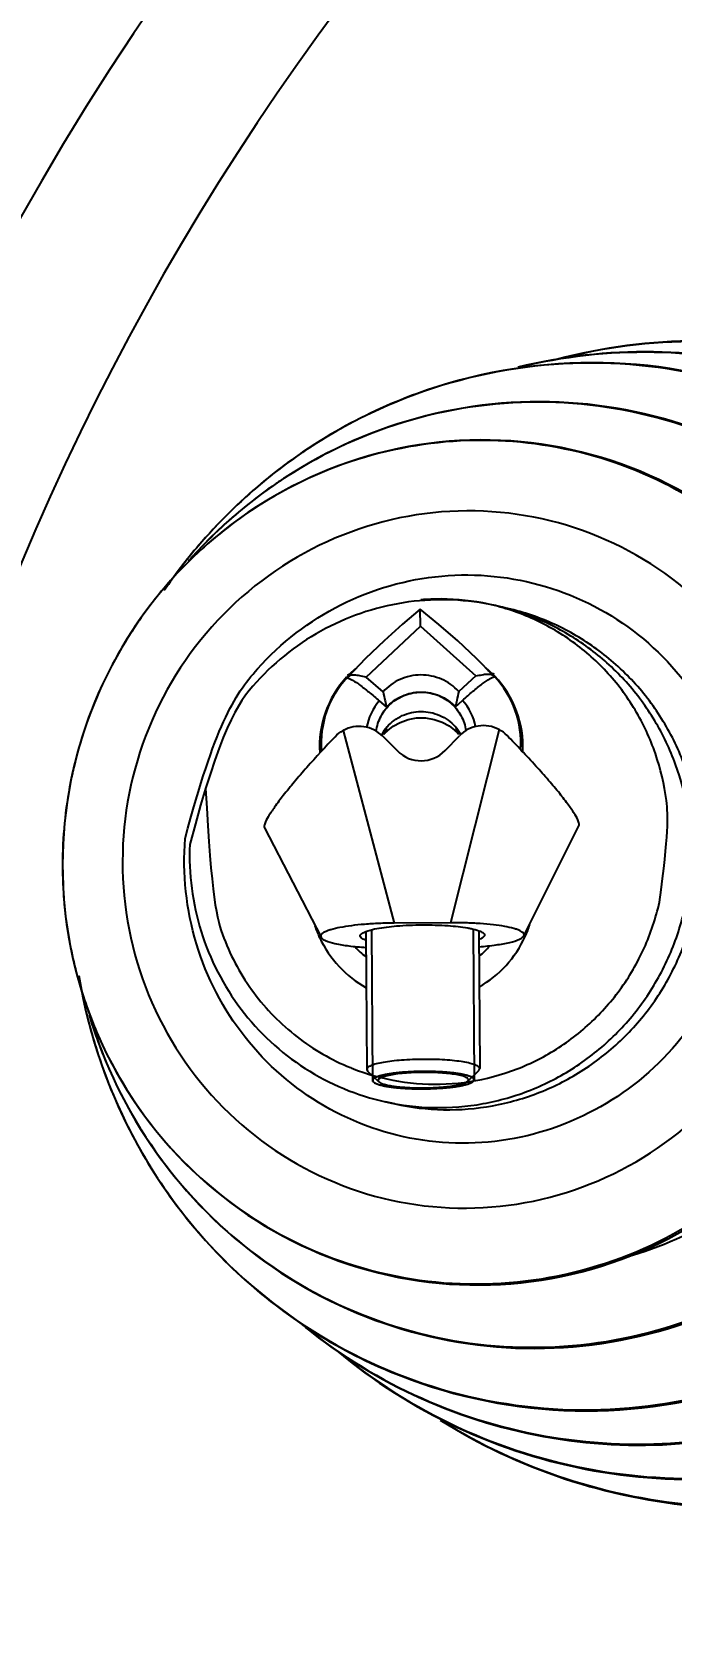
# Model space of a CAD drawing. Extents: x 4438 to 384502, y -178203 to -21188.
# Drawn here: x 374394.5 to 374430, y -176931.5 to -176842.9 of the extents above; entities that cross this region are included whole.
import ezdxf

# ---------------------------------------------------------------- set-up
doc = ezdxf.new("R2010")
doc.units = 0
doc.header["$LTSCALE"] = 8
doc.header["$MEASUREMENT"] = 0
doc.layers.get('0').update_dxf_attribs({"linetype": 'CONTINUOUS'})
doc.layers.get('DEFPOINTS').update_dxf_attribs({"linetype": 'CONTINUOUS'})
doc.layers.add('PL', color=5, linetype='CONTINUOUS')
doc.styles.add('DFT', font='simplex', dxfattribs={"width": 0.67, "bigfont": 'dft'})
doc.dimstyles.new('INTE$0', dxfattribs={"dimscale": 5, "dimtxt": 4, "dimasz": 3, "dimexe": 3, "dimexo": 0, "dimgap": 1, "dimtad": 1, "dimdec": 3, "dimdsep": 46, "dimtxsty": 'DFT', "dimcen": 0, "dimclrd": 3, "dimclre": 3, "dimclrt": 6, "dimadec": 0, "dimazin": 0, "dimtfac": 1, "dimtdec": 3, "dimtix": 1, "dimtmove": 1, "dimatfit": 0, "dimfxl": 1, "dimtolj": 1, "dimtzin": 0, "dimarcsym": 0})

# ---------------------------------------------------------------- blocks, each defined once
blk = doc.blocks.new('*D4')
at = {"color": 3, "lineweight": -2, "transparency": 16777216}
for p, q in [((374508.814, -176709.639), (374226.013, -176709.639)), ((374241.013, -176739.639), (374241.013, -177116.78)), ((374531.99, -177146.78), (374226.013, -177146.78))]:
    blk.add_line(p, q, dxfattribs=at)
at = {"color": 3, "transparency": 16777216}
for points in [[(374236.013, -176739.639), (374246.013, -176739.639), (374241.013, -176709.639)], [(374236.013, -177116.78), (374246.013, -177116.78), (374241.013, -177146.78)]]:
    blk.add_solid(points, dxfattribs=at)
at = {"layer": 'DEFPOINTS', "color": 0, "transparency": 16777216}
for p in [(374508.814, -176709.639), (374241.013, -177146.78), (374531.99, -177146.78)]:
    blk.add_point(p, dxfattribs=at)
at = {"color": 6, "transparency": 16777216, "insert": (374206.013, -176928.21), "char_height": 45, "attachment_point": 5, "rotation": 90, "style": 'DFT'}
blk.add_mtext('\\A1;775', dxfattribs=at)

msp = doc.modelspace()

# ---------------------------------------------------------------- linework, layer by layer
at = {"layer": 'PL', "color": 7, "ltscale": 0.5}
for p, q in [((374416.048, -176875.884), (374416.042, -176874.949)), ((374420.733, -176874.86), (374420.209, -176874.744)), ((374413.041, -176878.717), (374416.048, -176875.884)), ((374416.048, -176875.884), (374419.126, -176878.647)), ((374413.001, -176877.681), (374412.031, -176878.693)), ((374412.031, -176878.693), (374411.992, -176878.751)), ((374413.972, -176879.53), (374413.041, -176878.717)), ((374419.126, -176878.647), (374418.17, -176879.503)), ((374420.098, -176878.634), (374420.142, -176878.699)), ((374413.767, -176880.035), (374414.165, -176880.387)), ((374417.988, -176880.363), (374418.382, -176880.006)), ((374411.756, -176881.678), (374414.586, -176892.361)), ((374413.987, -176881.891), (374413.936, -176881.846)), ((374413.962, -176881.996), (374414.77, -176882.805)), ((374414.039, -176881.866), (374413.987, -176881.891)), ((374417.414, -176882.788), (374418.212, -176881.969)), ((374420.413, -176881.623), (374417.72, -176892.341)), ((374418.133, -176881.84), (374418.185, -176881.864)), ((374418.236, -176881.818), (374418.185, -176881.864)), ((374407.398, -176887.074), (374410.533, -176893.145)), ((374421.782, -176893.073), (374424.84, -176886.963)), ((374417.72, -176892.341), (374414.586, -176892.361)), ((374418.975, -176892.693), (374419.028, -176901.057)), ((374413.022, -176892.824), (374413.071, -176900.477)), ((374413.335, -176892.729), (374413.388, -176901.093)), ((374419.289, -176892.784), (374419.338, -176900.437)), ((374397.671, -176897.454), (374397.684, -176897.499)), ((374413.071, -176900.477), (374413.119, -176900.57)), ((374413.74, -176901.165), (374413.119, -176900.57)), ((374418.677, -176901.134), (374419.291, -176900.531)), ((374419.291, -176900.531), (374419.338, -176900.437)), ((374414.629, -176902.393), (374414.105, -176902.277))]:
    msp.add_line(p, q, dxfattribs=at)
for points in [[(374416.042, -176874.949), (374415.058, -176875.769), (374414.027, -176876.69), (374413.001, -176877.681)], [(374420.098, -176878.634), (374419.149, -176877.669), (374418.125, -176876.704), (374417.071, -176875.784), (374416.042, -176874.949)], [(374414.039, -176881.866), (374414.231, -176881.675), (374414.536, -176881.438), (374414.917, -176881.224), (374415.359, -176881.064), (374415.838, -176880.977), (374416.331, -176880.975), (374416.811, -176881.057), (374417.254, -176881.212), (374417.637, -176881.422), (374417.943, -176881.655), (374418.133, -176881.84)]]:
    msp.add_lwpolyline(points, dxfattribs=at)
for centre, radius, start, end in [((374527.882, -176928.377), 162.698, 126.28314, 217.56439), ((374527.882, -176928.377), 153.659, 126.18886, 242.37902), ((374527.985, -176928.509), 145.355, 125.11937, 175.36039), ((374425.701, -176890.066), 28.809, 122.91859, 124.39085), ((374425.842, -176890.26), 29.048, 124.40325, 134.11923), ((374422.734, -176889.441), 26.013, 122.91783, 124.37757), ((374422.861, -176889.616), 26.229, 124.39003, 134.11718), ((374419.517, -176888.699), 23.135, 119.91932, 120.67832), ((374425.912, -176890.326), 29.144, 134.12801, 138.63832), ((374419.643, -176888.895), 23.368, 120.69814, 131.87442), ((374426.025, -176890.426), 29.295, 138.63865, 145.27549), ((374422.918, -176889.67), 26.307, 134.12544, 138.32223), ((374419.699, -176888.951), 23.448, 131.88569, 136.51136), ((374422.984, -176889.73), 26.396, 138.32014, 138.62845), ((374419.802, -176889.048), 23.59, 136.51228, 143.78387), ((374417.164, -176886.849), 12.472, 93.66888, 95.00818), ((374417.164, -176886.85), 12.473, 91.33393, 93.66823), ((374417.248, -176888.1), 13.681, 75.25875, 77.4995), ((374419.861, -176889.086), 23.659, 143.79516, 150.80901), ((374419.881, -176889.097), 23.682, 150.80797, 155.66208), ((374416.092, -176882.554), 5.643, 129.8884, 136.44539), ((374416.036, -176882.421), 5.491, 132.06982, 137.05264), ((374416.089, -176882.554), 5.642, 44.35279, 50.51965), ((374416.143, -176882.421), 5.492, 44.67734, 48.05083), ((374416.153, -176890.91), 12.989, 72.17446, 72.62779), ((374420.021, -176889.153), 23.833, 155.67883, 166.88849), ((374416.09, -176882.552), 5.64, 137.15106, 183.64999), ((374416.095, -176882.557), 5.646, 136.44674, 137.15097), ((374416.024, -176882.41), 5.475, 137.05619, 137.78464), ((374416.134, -176890.91), 12.989, 108.09371, 108.57605), ((374416.154, -176882.41), 5.476, 43.74597, 44.67576), ((374416.155, -176882.409), 5.475, 42.93463, 43.74597), ((374416.086, -176882.557), 5.646, 43.5676, 44.35177), ((374416.091, -176882.552), 5.64, 357.07832, 43.56762), ((374416.023, -176882.023), 3.007, 138.61243, 170.08308), ((374416.151, -176882.022), 3.007, 10.64734, 42.11538), ((374416.06, -176883.108), 2.477, 138.86532, 151.66268), ((374416.128, -176883.107), 2.477, 29.06754, 41.86486), ((374419.817, -176889.1), 23.622, 166.90091, 167.4999), ((374420.024, -176889.138), 23.833, 168.14022, 179.32053), ((374419.818, -176889.1), 23.623, 167.50011, 168.12799), ((374419.876, -176889.13), 23.684, 179.33746, 184.41986), ((374419.848, -176889.132), 23.656, 184.41877, 191.20253), ((374415.995, -176890.569), 6.122, 198.56274, 205.25201), ((374416.288, -176890.567), 6.122, 335.47817, 342.16745), ((374416.07, -176890.524), 6.209, 205.32848, 240.81188), ((374416.212, -176890.523), 6.209, 299.9183, 335.4017), ((374419.783, -176889.14), 23.591, 191.21378, 199.02128), ((374416.097, -176890.301), 4.991, 222.5514, 231.92279), ((374416.182, -176890.3), 4.991, 308.80739, 318.17878), ((374426.005, -176890.522), 29.296, 189.72287, 196.78813), ((374419.635, -176889.19), 23.435, 199.02389, 203.10943), ((374422.865, -176889.895), 26.304, 196.80318, 200.87018), ((374425.847, -176890.569), 29.132, 196.78957, 200.86859), ((374422.789, -176889.92), 26.224, 200.87899, 211.7938), ((374416.866, -176888.83), 12.472, 247.85691, 249.19619), ((374416.866, -176888.829), 12.473, 249.19684, 251.53116), ((374425.762, -176890.596), 29.042, 200.87741, 211.76338), ((374422.574, -176890.043), 25.977, 211.81314, 212.07517), ((374425.525, -176890.732), 28.77, 211.78254, 212.07518), ((374527.985, -176928.509), 145.355, 175.36039, 214.6502)]:
    msp.add_arc(centre, radius, start, end, dxfattribs=at)
for centre, start_param, end_param in [((374412.649, -176883.375), -0.779568, 0.488239), ((374419.542, -176883.331), -0.488239, 0.779568), ((374416.083, -176881.425), 2.362024, 3.921161)]:
    msp.add_ellipse(centre, major_axis=(-0.012, 1.928), ratio=0.975113, start_param=start_param, end_param=end_param, dxfattribs=at)
for points, knots in [([(374457.602, -176897.477), (374458.154, -176894.985), (374458.637, -176889.846), (374457.435, -176882.224), (374454.384, -176875.15), (374449.674, -176869.082), (374443.602, -176864.408), (374436.554, -176861.429), (374428.987, -176860.337), (374423.91, -176860.917), (374421.46, -176861.519)], [0, 0, 0, 0, 0.125918, 0.251632, 0.377024, 0.502022, 0.626668, 0.751088, 0.875467, 1, 1, 1, 1]), ([(374457.452, -176897.444), (374458.003, -176894.958), (374458.487, -176889.833), (374457.294, -176882.231), (374454.264, -176875.176), (374449.583, -176869.123), (374443.547, -176864.455), (374436.539, -176861.473), (374429.01, -176860.366), (374423.956, -176860.927), (374421.515, -176861.519)], [0, 0, 0, 0, 0.12609, 0.251941, 0.377409, 0.50241, 0.626991, 0.751302, 0.875561, 1, 1, 1, 1]), ([(374461.741, -176898.394), (374462.321, -176895.779), (374462.823, -176890.381), (374461.535, -176882.381), (374458.293, -176874.97), (374453.3, -176868.635), (374446.878, -176863.788), (374439.441, -176860.748), (374431.479, -176859.713), (374426.159, -176860.407), (374423.597, -176861.083)], [0, 0, 0, 0, 0.125926, 0.251647, 0.377035, 0.502024, 0.626659, 0.751072, 0.875453, 1, 1, 1, 1]), ([(374461.592, -176898.361), (374462.17, -176895.751), (374462.673, -176890.364), (374461.393, -176882.381), (374458.168, -176874.987), (374453.2, -176868.666), (374446.809, -176863.826), (374439.406, -176860.785), (374431.479, -176859.739), (374426.179, -176860.42), (374423.625, -176861.089)], [0, 0, 0, 0, 0.126092, 0.251944, 0.377405, 0.502395, 0.626965, 0.751271, 0.875538, 1, 1, 1, 1]), ([(374453.462, -176896.559), (374454.181, -176893.315), (374454.515, -176886.537), (374451.598, -176876.843), (374445.606, -176868.712), (374437.229, -176863.121), (374427.456, -176860.739), (374417.447, -176861.853), (374408.397, -176866.309), (374403.698, -176871.172), (374401.831, -176873.907)], [0, 0, 0, 0, 0.125834, 0.25133, 0.376313, 0.500834, 0.625157, 0.749637, 0.874558, 1, 1, 1, 1]), ([(374453.313, -176896.526), (374453.928, -176893.751), (374454.352, -176887.996), (374452.492, -176879.583), (374448.296, -176872.082), (374442.121, -176866.15), (374434.497, -176862.3), (374426.081, -176860.87), (374417.611, -176861.98), (374412.409, -176864.353), (374410.045, -176865.883)], [0, 0, 0, 0, 0.126096, 0.251883, 0.377177, 0.501939, 0.626317, 0.750589, 0.875069, 1, 1, 1, 1]), ([(374447.816, -176895.307), (374448.435, -176892.515), (374448.767, -176886.692), (374446.461, -176878.3), (374441.596, -176871.106), (374434.68, -176865.895), (374426.455, -176863.232), (374417.805, -176863.408), (374409.673, -176866.391), (374405.164, -176870.046), (374403.271, -176872.173)], [0, 0, 0, 0, 0.125851, 0.251396, 0.376468, 0.501089, 0.625466, 0.749913, 0.874712, 1, 1, 1, 1]), ([(374447.666, -176895.274), (374448.222, -176892.769), (374448.605, -176887.572), (374446.925, -176879.975), (374443.137, -176873.202), (374437.561, -176867.846), (374430.676, -176864.37), (374423.077, -176863.078), (374415.43, -176864.08), (374410.732, -176866.223), (374408.598, -176867.604)], [0, 0, 0, 0, 0.126096, 0.251883, 0.377177, 0.501939, 0.626317, 0.750589, 0.875069, 1, 1, 1, 1]), ([(374441.96, -176894.009), (374442.619, -176891.033), (374442.781, -176884.768), (374439.456, -176876.045), (374433.065, -176869.265), (374424.568, -176865.495), (374415.274, -176865.32), (374406.616, -176868.765), (374399.916, -176875.266), (374397.415, -176881.012), (374396.755, -176883.987)], [0, 0, 0, 0, 0.125688, 0.250971, 0.375687, 0.5, 0.624313, 0.749029, 0.874312, 1, 1, 1, 1]), ([(374441.81, -176893.976), (374442.295, -176891.789), (374442.644, -176887.257), (374441.242, -176880.616), (374438.034, -176874.653), (374433.278, -176869.869), (374427.365, -176866.658), (374420.782, -176865.291), (374414.082, -176865.877), (374409.899, -176867.54), (374407.977, -176868.646)], [0, 0, 0, 0, 0.126103, 0.251905, 0.377233, 0.502037, 0.626446, 0.750716, 0.875152, 1, 1, 1, 1]), ([(374437.226, -176892.96), (374437.771, -176890.503), (374437.905, -176885.333), (374435.167, -176878.136), (374429.903, -176872.545), (374422.906, -176869.439), (374415.251, -176869.297), (374408.118, -176872.14), (374402.595, -176877.505), (374400.531, -176882.247), (374399.987, -176884.704)], [0, 0, 0, 0, 0.12586, 0.251216, 0.375861, 0.5, 0.624139, 0.748784, 0.87414, 1, 1, 1, 1]), ([(374402.993, -176887.667), (374404.652, -176881.452), (374406.723, -176878.017), (374411.46, -176874.376), (374417.186, -176872.73), (374423.1, -176873.325), (374428.371, -176876.077), (374432.262, -176880.6), (374434.241, -176886.246), (374434.102, -176890.26), (374433.678, -176892.173)], [0, 0, 0, 0, 0.125793, 0.250987, 0.375513, 0.499648, 0.623881, 0.748647, 0.874088, 1, 1, 1, 1]), ([(374420.209, -176874.744), (374418.64, -176874.396), (374415.346, -176874.257), (374410.65, -176875.768), (374406.737, -176878.798), (374404.96, -176881.599), (374403.25, -176887.993)], [0, 0, 0, 0, 0.248744, 0.498168, 0.748628, 1, 1, 1, 1]), ([(374429.305, -176891.203), (374429.822, -176887.354), (374429.783, -176885.553), (374429.172, -176882.927), (374428.037, -176880.486), (374426.427, -176878.339), (374424.41, -176876.578), (374422.076, -176875.282), (374419.527, -176874.506), (374417.755, -176874.359), (374416.874, -176874.38)], [0, 0, 0, 0, 0.125969, 0.251776, 0.3773, 0.502458, 0.627231, 0.751668, 0.875875, 1, 1, 1, 1]), ([(374430.72, -176891.517), (374430.914, -176890.64), (374431.138, -176888.844), (374430.962, -176886.142), (374430.281, -176883.525), (374429.121, -176881.09), (374427.523, -176878.926), (374425.545, -176877.112), (374423.26, -176875.715), (374421.585, -176875.095), (374420.729, -176874.87)], [0, 0, 0, 0, 0.125891, 0.251644, 0.377157, 0.502347, 0.627183, 0.751685, 0.875922, 1, 1, 1, 1]), ([(374431.244, -176891.633), (374431.443, -176890.734), (374431.668, -176888.892), (374431.468, -176886.123), (374430.738, -176883.449), (374429.507, -176880.973), (374427.821, -176878.79), (374425.744, -176876.986), (374423.358, -176875.629), (374421.619, -176875.057), (374420.733, -176874.86)], [0, 0, 0, 0, 0.125913, 0.251684, 0.377201, 0.502384, 0.627204, 0.751688, 0.875914, 1, 1, 1, 1]), ([(374410.581, -176882.794), (374410.522, -176882.067), (374410.706, -176880.57), (374411.477, -176879.273), (374411.969, -176878.731)], [0, 0, 0, 0, 0.499091, 1, 1, 1, 1]), ([(374411.992, -176878.751), (374412.029, -176878.756), (374412.117, -176878.789), (374412.265, -176878.867), (374412.451, -176878.984), (374412.767, -176879.205), (374413.213, -176879.555), (374413.575, -176879.865), (374413.767, -176880.035)], [0, 0, 0, 0, 0.050808, 0.126959, 0.227592, 0.350569, 0.651343, 1, 1, 1, 1]), ([(374413.041, -176878.717), (374412.92, -176878.691), (374412.702, -176878.643), (374412.375, -176878.584), (374412.115, -176878.602), (374412.031, -176878.693)], [0, 0, 0, 0, 0.358163, 0.640854, 1, 1, 1, 1]), ([(374418.17, -176879.503), (374417.906, -176879.216), (374417.246, -176878.749), (374416.065, -176878.511), (374414.886, -176878.764), (374414.233, -176879.24), (374413.972, -176879.53)], [0, 0, 0, 0, 0.249441, 0.5, 0.750559, 1, 1, 1, 1]), ([(374418.382, -176880.006), (374418.572, -176879.833), (374418.931, -176879.518), (374419.373, -176879.162), (374419.686, -176878.937), (374419.871, -176878.817), (374420.017, -176878.738), (374420.105, -176878.704), (374420.142, -176878.699)], [0, 0, 0, 0, 0.349189, 0.650231, 0.773187, 0.873677, 0.949562, 1, 1, 1, 1]), ([(374419.126, -176878.647), (374419.241, -176878.624), (374419.447, -176878.58), (374419.724, -176878.537), (374419.943, -176878.538), (374420.061, -176878.596), (374420.098, -176878.634)], [0, 0, 0, 0, 0.351742, 0.630747, 0.839603, 1, 1, 1, 1]), ([(374421.603, -176882.724), (374421.653, -176881.996), (374421.449, -176880.502), (374420.662, -176879.216), (374420.163, -176878.68)], [0, 0, 0, 0, 0.499091, 1, 1, 1, 1]), ([(374413.598, -176881.72), (374413.634, -176881.426), (374413.817, -176880.845), (374414.384, -176880.131), (374415.168, -176879.66), (374415.771, -176879.548), (374416.071, -176879.546)], [0, 0, 0, 0, 0.248314, 0.49772, 0.748429, 1, 1, 1, 1]), ([(374413.972, -176879.53), (374414.008, -176879.696), (374414.077, -176879.981), (374414.143, -176880.266), (374414.165, -176880.387)], [0, 0, 0, 0, 0.579834, 1, 1, 1, 1]), ([(374414.165, -176880.387), (374414.403, -176880.124), (374414.999, -176879.693), (374416.071, -176879.465), (374417.146, -176879.68), (374417.747, -176880.103), (374417.988, -176880.363)], [0, 0, 0, 0, 0.249439, 0.5, 0.750561, 1, 1, 1, 1]), ([(374416.071, -176879.546), (374416.371, -176879.544), (374416.976, -176879.648), (374417.766, -176880.11), (374418.342, -176880.816), (374418.532, -176881.395), (374418.572, -176881.688)], [0, 0, 0, 0, 0.251571, 0.50228, 0.751686, 1, 1, 1, 1]), ([(374418.17, -176879.503), (374418.137, -176879.67), (374418.071, -176879.955), (374418.008, -176880.241), (374417.988, -176880.363)], [0, 0, 0, 0, 0.579834, 1, 1, 1, 1]), ([(374414.194, -176881.478), (374414.426, -176881.213), (374415.011, -176880.776), (374415.724, -176880.622), (374416.078, -176880.619)], [0, 0, 0, 0, 0.498851, 1, 1, 1, 1]), ([(374416.078, -176880.619), (374416.432, -176880.617), (374417.147, -176880.763), (374417.738, -176881.192), (374417.973, -176881.454)], [0, 0, 0, 0, 0.501149, 1, 1, 1, 1]), ([(374411.318, -176882.016), (374410.782, -176882.576), (374410.014, -176883.406), (374409.065, -176884.502), (374408.466, -176885.234), (374407.98, -176885.876), (374407.632, -176886.397), (374407.439, -176886.755), (374407.379, -176886.966), (374407.384, -176887.047), (374407.398, -176887.074)], [0, 0, 0, 0, 0.359968, 0.524793, 0.672971, 0.799081, 0.897745, 0.964645, 0.98583, 1, 1, 1, 1]), ([(374414.157, -176881.539), (374414.144, -176881.605), (374414.122, -176881.698), (374414.079, -176881.806), (374414.054, -176881.85), (374414.039, -176881.866)], [0, 0, 0, 0, 0.575562, 0.812449, 1, 1, 1, 1]), ([(374418.01, -176881.514), (374418.024, -176881.58), (374418.048, -176881.673), (374418.092, -176881.781), (374418.118, -176881.824), (374418.133, -176881.84)], [0, 0, 0, 0, 0.575562, 0.812449, 1, 1, 1, 1]), ([(374424.84, -176886.963), (374424.854, -176886.936), (374424.857, -176886.855), (374424.795, -176886.644), (374424.597, -176886.289), (374424.242, -176885.772), (374423.748, -176885.137), (374423.14, -176884.413), (374422.177, -176883.329), (374421.398, -176882.509), (374420.855, -176881.955)], [0, 0, 0, 0, 0.01417, 0.035355, 0.102255, 0.200919, 0.327029, 0.475207, 0.640032, 1, 1, 1, 1]), ([(374396.755, -176883.987), (374396.095, -176886.963), (374395.934, -176893.228), (374399.258, -176901.951), (374405.649, -176908.732), (374414.147, -176912.501), (374423.441, -176912.676), (374432.099, -176909.232), (374438.798, -176902.731), (374441.3, -176896.985), (374441.96, -176894.009)], [0, 0, 0, 0, 0.125688, 0.250971, 0.375687, 0.5, 0.624313, 0.749029, 0.874312, 1, 1, 1, 1]), ([(374399.987, -176884.704), (374399.442, -176887.16), (374399.308, -176892.33), (374402.046, -176899.527), (374407.31, -176905.118), (374414.307, -176908.224), (374421.962, -176908.366), (374429.095, -176905.524), (374434.618, -176900.158), (374436.682, -176895.416), (374437.226, -176892.96)], [0, 0, 0, 0, 0.12586, 0.251216, 0.375861, 0.5, 0.624139, 0.748784, 0.87414, 1, 1, 1, 1]), ([(374404.132, -176884.893), (374404.46, -176890.984), (374404.998, -176893.254), (374406.677, -176896.308), (374409.102, -176898.794), (374411.109, -176899.952), (374412.165, -176900.382)], [0, 0, 0, 0, 0.251375, 0.501829, 0.751298, 1, 1, 1, 1]), ([(374433.678, -176892.173), (374433.254, -176894.086), (374431.683, -176897.783), (374427.503, -176902.064), (374422.065, -176904.518), (374416.123, -176904.784), (374410.512, -176902.824), (374406.019, -176898.91), (374403.265, -176893.607), (374402.841, -176889.619), (374402.993, -176887.667)], [0, 0, 0, 0, 0.125912, 0.251353, 0.376118, 0.500351, 0.624486, 0.749012, 0.874207, 1, 1, 1, 1]), ([(374403.25, -176887.993), (374403.182, -176889.616), (374403.608, -176892.907), (374405.873, -176897.307), (374409.491, -176900.662), (374412.536, -176901.929), (374414.105, -176902.277)], [0, 0, 0, 0, 0.251373, 0.501833, 0.751256, 1, 1, 1, 1]), ([(374412.915, -176900.66), (374413.75, -176900.939), (374415.487, -176901.32), (374418.152, -176901.33), (374420.765, -176900.779), (374423.21, -176899.691), (374425.382, -176898.113), (374427.185, -176896.116), (374428.542, -176893.786), (374429.111, -176892.076), (374429.305, -176891.203)], [0, 0, 0, 0, 0.124125, 0.248332, 0.372769, 0.497542, 0.6227, 0.748224, 0.874031, 1, 1, 1, 1]), ([(374414.105, -176902.277), (374414.991, -176902.473), (374416.81, -176902.69), (374419.545, -176902.468), (374422.19, -176901.71), (374424.64, -176900.445), (374426.803, -176898.721), (374428.594, -176896.606), (374429.946, -176894.181), (374430.52, -176892.417), (374430.72, -176891.517)], [0, 0, 0, 0, 0.124086, 0.248312, 0.372796, 0.497616, 0.622799, 0.748317, 0.874086, 1, 1, 1, 1]), ([(374414.629, -176902.393), (374415.515, -176902.589), (374417.333, -176902.806), (374420.069, -176902.584), (374422.714, -176901.826), (374425.164, -176900.561), (374427.327, -176898.837), (374429.118, -176896.722), (374430.47, -176894.297), (374431.044, -176892.533), (374431.244, -176891.633)], [0, 0, 0, 0, 0.124086, 0.248312, 0.372796, 0.497616, 0.622799, 0.748316, 0.874087, 1, 1, 1, 1]), ([(374414.586, -176892.361), (374414.307, -176892.363), (374413.76, -176892.376), (374412.969, -176892.423), (374412.247, -176892.497), (374411.624, -176892.592), (374411.181, -176892.692), (374410.899, -176892.784), (374410.742, -176892.85), (374410.625, -176892.919), (374410.546, -176892.99), (374410.509, -176893.07), (374410.522, -176893.123), (374410.533, -176893.145)], [0, 0, 0, 0, 0.195232, 0.382368, 0.553659, 0.702232, 0.822224, 0.870262, 0.909851, 0.941092, 0.964729, 0.98283, 1, 1, 1, 1]), ([(374413.019, -176892.824), (374413.058, -176892.809), (374413.258, -176892.74), (374413.464, -176892.694), (374413.629, -176892.663)], [0, 0, 0, 0, 0.199616, 1, 1, 1, 1]), ([(374413.629, -176892.663), (374413.99, -176892.594), (374414.831, -176892.496), (374416.153, -176892.442), (374417.476, -176892.479), (374418.319, -176892.566), (374418.68, -176892.631)], [0, 0, 0, 0, 0.217421, 0.5, 0.782579, 1, 1, 1, 1]), ([(374421.782, -176893.073), (374421.793, -176893.051), (374421.805, -176892.998), (374421.767, -176892.918), (374421.688, -176892.848), (374421.57, -176892.781), (374421.412, -176892.717), (374421.128, -176892.628), (374420.684, -176892.534), (374420.061, -176892.447), (374419.338, -176892.383), (374418.546, -176892.345), (374417.999, -176892.339), (374417.72, -176892.341)], [0, 0, 0, 0, 0.01717, 0.035271, 0.058908, 0.090149, 0.129738, 0.177776, 0.297768, 0.446341, 0.617632, 0.804768, 1, 1, 1, 1]), ([(374418.68, -176892.631), (374418.743, -176892.642), (374418.95, -176892.682), (374419.155, -176892.733), (374419.292, -176892.784)], [0, 0, 0, 0, 0.303775, 1, 1, 1, 1]), ([(374410.533, -176893.145), (374410.553, -176893.182), (374410.631, -176893.255), (374410.886, -176893.387), (374411.377, -176893.518), (374412.128, -176893.64), (374412.705, -176893.691), (374413.023, -176893.712)], [0, 0, 0, 0, 0.048875, 0.119281, 0.331415, 0.631345, 1, 1, 1, 1]), ([(374412.722, -176893.119), (374412.712, -176893.096), (374412.704, -176893.037), (374412.765, -176892.956), (374412.873, -176892.885), (374412.965, -176892.845), (374413.019, -176892.824)], [0, 0, 0, 0, 0.16131, 0.349862, 0.620976, 1, 1, 1, 1]), ([(374413.022, -176893.313), (374412.952, -176893.287), (374412.842, -176893.241), (374412.743, -176893.16), (374412.722, -176893.119)], [0, 0, 0, 0, 0.616213, 1, 1, 1, 1]), ([(374419.292, -176892.784), (374419.347, -176892.804), (374419.44, -176892.843), (374419.548, -176892.913), (374419.61, -176892.993), (374419.603, -176893.052), (374419.593, -176893.075)], [0, 0, 0, 0, 0.379029, 0.650144, 0.838695, 1, 1, 1, 1]), ([(374419.593, -176893.075), (374419.573, -176893.117), (374419.475, -176893.199), (374419.365, -176893.247), (374419.295, -176893.273)], [0, 0, 0, 0, 0.383792, 1, 1, 1, 1]), ([(374419.299, -176893.672), (374419.617, -176893.647), (374420.194, -176893.588), (374420.943, -176893.457), (374421.433, -176893.32), (374421.686, -176893.185), (374421.763, -176893.111), (374421.782, -176893.073)], [0, 0, 0, 0, 0.368655, 0.668585, 0.880719, 0.951125, 1, 1, 1, 1]), ([(374398.081, -176898.388), (374399.032, -176900.618), (374401.648, -176904.799), (374407.3, -176909.517), (374414.134, -176912.228), (374421.473, -176912.656), (374428.592, -176910.763), (374434.795, -176906.738), (374439.474, -176900.988), (374441.282, -176896.359), (374441.81, -176893.976)], [0, 0, 0, 0, 0.12518, 0.249812, 0.374103, 0.498395, 0.623028, 0.748208, 0.87393, 1, 1, 1, 1]), ([(374427.464, -176910.884), (374431.249, -176909.822), (374438.381, -176905.504), (374442.226, -176898.122), (374443.082, -176894.258)], [0, 0, 0, 0, 0.498314, 1, 1, 1, 1]), ([(374397.095, -176895.267), (374397.631, -176898.535), (374399.835, -176904.929), (374406.154, -176912.793), (374414.754, -176918.032), (374424.618, -176920.003), (374434.573, -176918.477), (374443.44, -176913.64), (374450.18, -176906.087), (374452.743, -176899.802), (374453.462, -176896.559)], [0, 0, 0, 0, 0.125442, 0.250362, 0.374842, 0.499165, 0.623687, 0.748669, 0.874166, 1, 1, 1, 1]), ([(374397.669, -176897.453), (374398.487, -176900.18), (374401.029, -176905.398), (374407.139, -176911.537), (374414.903, -176915.351), (374423.484, -176916.412), (374431.953, -176914.611), (374439.401, -176910.147), (374445.037, -176903.517), (374447.197, -176898.1), (374447.816, -176895.307)], [0, 0, 0, 0, 0.125287, 0.250086, 0.374533, 0.498911, 0.623531, 0.748604, 0.874149, 1, 1, 1, 1]), ([(374400.563, -176903.837), (374401.913, -176905.992), (374405.264, -176909.92), (374411.772, -176914.06), (374419.205, -176916.103), (374426.914, -176915.862), (374434.232, -176913.364), (374440.528, -176908.827), (374445.262, -176902.652), (374447.111, -176897.779), (374447.666, -176895.274)], [0, 0, 0, 0, 0.124931, 0.249411, 0.373683, 0.498061, 0.622823, 0.748117, 0.873904, 1, 1, 1, 1]), ([(374401.147, -176906.009), (374402.642, -176908.395), (374406.354, -176912.745), (374413.561, -176917.331), (374421.793, -176919.593), (374430.331, -176919.327), (374438.435, -176916.56), (374445.408, -176911.535), (374450.65, -176904.696), (374452.698, -176899.3), (374453.313, -176896.526)], [0, 0, 0, 0, 0.124931, 0.249411, 0.373683, 0.498061, 0.622823, 0.748117, 0.873904, 1, 1, 1, 1]), ([(374409.645, -176914.787), (374411.611, -176916.369), (374415.967, -176919.041), (374423.287, -176921.251), (374430.934, -176921.531), (374438.414, -176919.862), (374445.248, -176916.353), (374451.003, -176911.231), (374455.315, -176904.831), (374457.049, -176899.968), (374457.602, -176897.477)], [0, 0, 0, 0, 0.124533, 0.248912, 0.373332, 0.497978, 0.622976, 0.748368, 0.874082, 1, 1, 1, 1]), ([(374409.697, -176914.812), (374411.659, -176916.38), (374416.002, -176919.026), (374423.294, -176921.205), (374430.906, -176921.465), (374438.349, -176919.786), (374445.151, -176916.278), (374450.88, -176911.165), (374455.173, -176904.779), (374456.901, -176899.929), (374457.452, -176897.444)], [0, 0, 0, 0, 0.124439, 0.248698, 0.373009, 0.49759, 0.622591, 0.748059, 0.87391, 1, 1, 1, 1]), ([(374411.397, -176916.085), (374413.433, -176917.781), (374417.961, -176920.66), (374425.614, -176923.088), (374433.641, -176923.477), (374441.511, -176921.799), (374448.715, -176918.169), (374454.786, -176912.822), (374459.335, -176906.115), (374461.161, -176901.01), (374461.741, -176898.394)], [0, 0, 0, 0, 0.124548, 0.248928, 0.373341, 0.497976, 0.622965, 0.748353, 0.874074, 1, 1, 1, 1]), ([(374411.428, -176916.094), (374413.459, -176917.779), (374417.975, -176920.637), (374425.602, -176923.04), (374433.597, -176923.413), (374441.434, -176921.728), (374448.609, -176918.099), (374454.658, -176912.761), (374459.192, -176906.066), (374461.013, -176900.972), (374461.592, -176898.361)], [0, 0, 0, 0, 0.124462, 0.248729, 0.373035, 0.497605, 0.622595, 0.748056, 0.873908, 1, 1, 1, 1]), ([(374417.139, -176919.934), (374421.424, -176922.637), (374431.492, -176926.004), (374447.106, -176923.386), (374459.81, -176913.863), (374464.469, -176904.251), (374465.579, -176899.245)], [0, 0, 0, 0, 0.248713, 0.497825, 0.748318, 1, 1, 1, 1]), ([(374417.224, -176919.966), (374421.499, -176922.636), (374431.527, -176925.946), (374447.058, -176923.292), (374459.689, -176913.781), (374464.324, -176904.202), (374465.43, -176899.212)], [0, 0, 0, 0, 0.248485, 0.497449, 0.748032, 1, 1, 1, 1]), ([(374416.201, -176899.921), (374415.801, -176899.923), (374415.22, -176899.945), (374414.482, -176900.016), (374414.012, -176900.083), (374413.626, -176900.163), (374413.365, -176900.242), (374413.211, -176900.315), (374413.121, -176900.373), (374413.071, -176900.437), (374413.071, -176900.477)], [0, 0, 0, 0, 0.368991, 0.536295, 0.683761, 0.806188, 0.8997, 0.935021, 0.962858, 1, 1, 1, 1]), ([(374416.205, -176900.592), (374416.132, -176900.594), (374416.022, -176900.596), (374415.876, -176900.6), (374415.784, -176900.602), (374415.711, -176900.604), (374415.665, -176900.605), (374415.633, -176900.606), (374415.615, -176900.606), (374415.597, -176900.608), (374415.575, -176900.609), (374415.521, -176900.612), (374415.441, -176900.617), (374415.334, -176900.624), (374415.245, -176900.629), (374415.174, -176900.634), (374415.13, -176900.637), (374415.094, -176900.639), (374415.072, -176900.64), (374415.056, -176900.641), (374415.048, -176900.642), (374415.04, -176900.643), (374415.03, -176900.644), (374415.006, -176900.646), (374414.97, -176900.65), (374414.922, -176900.655), (374414.875, -176900.66), (374414.827, -176900.665), (374414.779, -176900.67), (374414.731, -176900.675), (374414.684, -176900.681), (374414.644, -176900.685), (374414.612, -176900.688), (374414.588, -176900.691), (374414.568, -176900.693), (374414.554, -176900.694), (374414.546, -176900.695), (374414.54, -176900.696), (374414.535, -176900.697), (374414.528, -176900.698), (374414.516, -176900.7), (374414.499, -176900.702), (374414.478, -176900.706), (374414.45, -176900.71), (374414.416, -176900.716), (374414.374, -176900.723), (374414.333, -176900.729), (374414.291, -176900.736), (374414.25, -176900.743), (374414.208, -176900.75), (374414.174, -176900.755), (374414.146, -176900.76), (374414.129, -176900.763), (374414.115, -176900.765), (374414.106, -176900.766), (374414.099, -176900.767), (374414.095, -176900.768), (374414.091, -176900.769), (374414.083, -176900.771), (374414.07, -176900.774), (374414.054, -176900.778), (374414.038, -176900.782), (374414.016, -176900.788), (374413.978, -176900.797), (374413.924, -176900.811), (374413.87, -176900.824), (374413.832, -176900.833), (374413.81, -176900.839), (374413.794, -176900.843), (374413.777, -176900.847), (374413.765, -176900.85), (374413.757, -176900.852), (374413.754, -176900.853), (374413.751, -176900.853), (374413.749, -176900.854), (374413.746, -176900.855), (374413.741, -176900.857), (374413.734, -176900.86), (374413.724, -176900.864), (374413.71, -176900.87), (374413.691, -176900.877), (374413.669, -176900.886), (374413.639, -176900.898), (374413.588, -176900.919), (374413.544, -176900.937), (374413.514, -176900.949)], [0, 0, 0, 0, 0.0625, 0.09375, 0.125, 0.140625, 0.15625, 0.164062, 0.167969, 0.171875, 0.179688, 0.1875, 0.21875, 0.25, 0.28125, 0.296875, 0.3125, 0.320312, 0.328125, 0.332031, 0.333984, 0.335938, 0.339844, 0.34375, 0.359375, 0.375, 0.390625, 0.40625, 0.421875, 0.4375, 0.453125, 0.46875, 0.476562, 0.484375, 0.492188, 0.496094, 0.498047, 0.5, 0.501953, 0.503906, 0.507812, 0.515625, 0.523438, 0.53125, 0.546875, 0.5625, 0.578125, 0.59375, 0.609375, 0.625, 0.640625, 0.648438, 0.65625, 0.660156, 0.664062, 0.666016, 0.667969, 0.669922, 0.671875, 0.679688, 0.6875, 0.695312, 0.703125, 0.71875, 0.75, 0.78125, 0.796875, 0.804688, 0.8125, 0.820312, 0.828125, 0.830078, 0.832031, 0.833008, 0.833984, 0.835938, 0.839844, 0.84375, 0.851562, 0.859375, 0.875, 0.890625, 0.90625, 0.9375, 1, 1, 1, 1]), ([(374416.206, -176900.646), (374416.025, -176900.647), (374415.671, -176900.655), (374415.162, -176900.688), (374414.703, -176900.737), (374414.313, -176900.801), (374414.013, -176900.875), (374413.824, -176900.949), (374413.732, -176901.018), (374413.699, -176901.068), (374413.703, -176901.124), (374413.727, -176901.152), (374413.74, -176901.165)], [0, 0, 0, 0, 0.201885, 0.39447, 0.568991, 0.717615, 0.834052, 0.914443, 0.941418, 0.961401, 0.978849, 1, 1, 1, 1]), ([(374419.338, -176900.437), (374419.338, -176900.397), (374419.287, -176900.333), (374419.196, -176900.277), (374419.041, -176900.206), (374418.779, -176900.13), (374418.392, -176900.055), (374417.921, -176899.994), (374417.183, -176899.933), (374416.601, -176899.918), (374416.201, -176899.921)], [0, 0, 0, 0, 0.037142, 0.064979, 0.1003, 0.193813, 0.316239, 0.463705, 0.631009, 1, 1, 1, 1]), ([(374418.901, -176900.915), (374418.872, -176900.903), (374418.828, -176900.886), (374418.777, -176900.866), (374418.748, -176900.855), (374418.726, -176900.846), (374418.708, -176900.839), (374418.693, -176900.833), (374418.684, -176900.83), (374418.677, -176900.827), (374418.672, -176900.825), (374418.669, -176900.824), (374418.667, -176900.823), (374418.664, -176900.823), (374418.661, -176900.822), (374418.653, -176900.82), (374418.641, -176900.817), (374418.624, -176900.813), (374418.608, -176900.809), (374418.586, -176900.804), (374418.548, -176900.795), (374418.494, -176900.783), (374418.44, -176900.77), (374418.397, -176900.76), (374418.369, -176900.753), (374418.348, -176900.748), (374418.336, -176900.745), (374418.327, -176900.743), (374418.323, -176900.742), (374418.319, -176900.741), (374418.312, -176900.741), (374418.304, -176900.739), (374418.29, -176900.737), (374418.273, -176900.735), (374418.246, -176900.731), (374418.212, -176900.725), (374418.171, -176900.719), (374418.13, -176900.713), (374418.09, -176900.707), (374418.049, -176900.701), (374418.008, -176900.695), (374417.974, -176900.69), (374417.947, -176900.685), (374417.927, -176900.682), (374417.91, -176900.68), (374417.898, -176900.678), (374417.891, -176900.677), (374417.886, -176900.676), (374417.88, -176900.676), (374417.872, -176900.675), (374417.858, -176900.674), (374417.838, -176900.672), (374417.813, -176900.669), (374417.781, -176900.666), (374417.741, -176900.663), (374417.692, -176900.658), (374417.644, -176900.653), (374417.595, -176900.649), (374417.547, -176900.644), (374417.498, -176900.64), (374417.45, -176900.635), (374417.413, -176900.632), (374417.389, -176900.629), (374417.379, -176900.628), (374417.371, -176900.628), (374417.362, -176900.627), (374417.347, -176900.626), (374417.325, -176900.625), (374417.289, -176900.623), (374417.245, -176900.621), (374417.173, -176900.618), (374417.084, -176900.613), (374416.978, -176900.608), (374416.898, -176900.604), (374416.844, -176900.601), (374416.822, -176900.6), (374416.804, -176900.599), (374416.786, -176900.599), (374416.753, -176900.598), (374416.707, -176900.598), (374416.633, -176900.597), (374416.54, -176900.596), (374416.391, -176900.594), (374416.28, -176900.593), (374416.205, -176900.592)], [0, 0, 0, 0, 0.0625, 0.09375, 0.109375, 0.125, 0.140625, 0.148438, 0.15625, 0.160156, 0.164062, 0.166016, 0.166992, 0.167969, 0.169922, 0.171875, 0.179688, 0.1875, 0.195312, 0.203125, 0.21875, 0.25, 0.28125, 0.296875, 0.3125, 0.320312, 0.328125, 0.330078, 0.332031, 0.333984, 0.335938, 0.339844, 0.34375, 0.351562, 0.359375, 0.375, 0.390625, 0.40625, 0.421875, 0.4375, 0.453125, 0.46875, 0.476562, 0.484375, 0.492188, 0.496094, 0.498047, 0.5, 0.501953, 0.503906, 0.507812, 0.515625, 0.523438, 0.53125, 0.546875, 0.5625, 0.578125, 0.59375, 0.609375, 0.625, 0.640625, 0.65625, 0.660156, 0.664062, 0.666016, 0.667969, 0.671875, 0.679688, 0.6875, 0.703125, 0.71875, 0.75, 0.78125, 0.8125, 0.820312, 0.828125, 0.832031, 0.835938, 0.84375, 0.859375, 0.875, 0.90625, 0.9375, 1, 1, 1, 1]), ([(374418.677, -176901.134), (374418.691, -176901.12), (374418.714, -176901.092), (374418.718, -176901.036), (374418.684, -176900.986), (374418.591, -176900.918), (374418.401, -176900.847), (374418.1, -176900.776), (374417.71, -176900.718), (374417.25, -176900.674), (374416.74, -176900.649), (374416.387, -176900.644), (374416.206, -176900.646)], [0, 0, 0, 0, 0.021151, 0.038599, 0.058582, 0.085557, 0.165948, 0.282386, 0.431009, 0.60553, 0.798116, 1, 1, 1, 1]), ([(374413.418, -176901.022), (374413.416, -176901.031), (374413.413, -176901.043), (374413.409, -176901.061), (374413.407, -176901.073), (374413.404, -176901.086), (374413.401, -176901.097), (374413.399, -176901.106), (374413.398, -176901.111), (374413.397, -176901.115), (374413.396, -176901.118), (374413.396, -176901.121), (374413.395, -176901.123), (374413.395, -176901.124), (374413.395, -176901.125), (374413.396, -176901.126), (374413.397, -176901.127), (374413.399, -176901.129), (374413.401, -176901.131), (374413.405, -176901.134), (374413.409, -176901.139), (374413.415, -176901.144), (374413.424, -176901.152), (374413.435, -176901.163), (374413.448, -176901.176), (374413.461, -176901.189), (374413.472, -176901.199), (374413.481, -176901.208), (374413.487, -176901.213), (374413.491, -176901.217), (374413.495, -176901.22), (374413.497, -176901.223), (374413.499, -176901.225), (374413.5, -176901.226), (374413.501, -176901.227), (374413.503, -176901.228), (374413.505, -176901.229), (374413.51, -176901.23), (374413.515, -176901.233), (374413.523, -176901.236), (374413.532, -176901.24), (374413.544, -176901.244), (374413.563, -176901.252), (374413.587, -176901.262), (374413.615, -176901.274), (374413.644, -176901.285), (374413.668, -176901.295), (374413.687, -176901.303), (374413.698, -176901.308), (374413.708, -176901.312), (374413.715, -176901.315), (374413.721, -176901.317), (374413.725, -176901.319), (374413.728, -176901.32), (374413.729, -176901.32), (374413.732, -176901.321), (374413.736, -176901.322), (374413.742, -176901.323), (374413.751, -176901.326), (374413.762, -176901.328), (374413.776, -176901.332), (374413.794, -176901.336), (374413.823, -176901.343), (374413.859, -176901.352), (374413.902, -176901.362), (374413.946, -176901.373), (374413.982, -176901.381), (374414.011, -176901.388), (374414.029, -176901.393), (374414.043, -176901.396), (374414.054, -176901.399), (374414.063, -176901.401), (374414.069, -176901.403), (374414.073, -176901.403), (374414.076, -176901.404), (374414.079, -176901.405), (374414.084, -176901.405), (374414.092, -176901.406), (374414.103, -176901.408), (374414.117, -176901.41), (374414.135, -176901.413), (374414.158, -176901.417), (374414.194, -176901.422), (374414.24, -176901.429), (374414.295, -176901.438), (374414.349, -176901.446), (374414.395, -176901.453), (374414.432, -176901.459), (374414.454, -176901.462), (374414.473, -176901.465), (374414.486, -176901.467), (374414.498, -176901.469), (374414.506, -176901.47), (374414.51, -176901.471), (374414.514, -176901.471), (374414.518, -176901.472), (374414.523, -176901.472), (374414.533, -176901.473), (374414.546, -176901.475), (374414.563, -176901.476), (374414.585, -176901.478), (374414.612, -176901.481), (374414.656, -176901.485), (374414.71, -176901.49), (374414.776, -176901.496), (374414.841, -176901.503), (374414.896, -176901.508), (374414.939, -176901.512), (374414.972, -176901.515), (374414.999, -176901.518), (374415.018, -176901.52), (374415.029, -176901.521), (374415.037, -176901.522), (374415.046, -176901.522), (374415.058, -176901.523), (374415.079, -176901.524), (374415.108, -176901.525), (374415.144, -176901.527), (374415.191, -176901.529), (374415.251, -176901.532), (374415.322, -176901.536), (374415.393, -176901.54), (374415.452, -176901.543), (374415.499, -176901.545), (374415.535, -176901.547), (374415.564, -176901.548), (374415.585, -176901.549), (374415.597, -176901.55), (374415.606, -176901.551), (374415.615, -176901.551), (374415.628, -176901.551), (374415.65, -176901.551), (374415.682, -176901.551), (374415.719, -176901.552), (374415.77, -176901.552), (374415.833, -176901.553), (374415.934, -176901.554), (374416.06, -176901.556), (374416.161, -176901.557), (374416.212, -176901.558)], [0, 0, 0, 0, 0.03125, 0.046875, 0.0625, 0.078125, 0.09375, 0.101562, 0.109375, 0.113281, 0.117188, 0.121094, 0.123047, 0.124023, 0.125, 0.125977, 0.126953, 0.128906, 0.132812, 0.136719, 0.140625, 0.148438, 0.15625, 0.171875, 0.1875, 0.203125, 0.21875, 0.226562, 0.234375, 0.238281, 0.242188, 0.246094, 0.248047, 0.249023, 0.25, 0.250977, 0.251953, 0.253906, 0.257812, 0.261719, 0.265625, 0.273438, 0.28125, 0.296875, 0.3125, 0.328125, 0.34375, 0.351562, 0.359375, 0.363281, 0.367188, 0.371094, 0.373047, 0.374023, 0.375, 0.375977, 0.376953, 0.378906, 0.382812, 0.386719, 0.390625, 0.398438, 0.40625, 0.421875, 0.4375, 0.453125, 0.46875, 0.476562, 0.484375, 0.488281, 0.492188, 0.496094, 0.498047, 0.499023, 0.5, 0.500977, 0.501953, 0.503906, 0.507812, 0.511719, 0.515625, 0.523438, 0.53125, 0.546875, 0.5625, 0.578125, 0.59375, 0.601562, 0.609375, 0.613281, 0.617188, 0.621094, 0.623047, 0.624023, 0.625, 0.625977, 0.626953, 0.628906, 0.632812, 0.636719, 0.640625, 0.648438, 0.65625, 0.671875, 0.6875, 0.703125, 0.71875, 0.726562, 0.734375, 0.742188, 0.746094, 0.748047, 0.75, 0.751953, 0.753906, 0.757812, 0.765625, 0.773438, 0.78125, 0.796875, 0.8125, 0.828125, 0.84375, 0.851562, 0.859375, 0.867188, 0.871094, 0.873047, 0.875, 0.876953, 0.878906, 0.882812, 0.890625, 0.898438, 0.90625, 0.921875, 0.9375, 0.96875, 1, 1, 1, 1]), ([(374413.514, -176900.949), (374413.509, -176900.952), (374413.502, -176900.956), (374413.492, -176900.962), (374413.486, -176900.966), (374413.479, -176900.97), (374413.472, -176900.975), (374413.466, -176900.979), (374413.462, -176900.983), (374413.458, -176900.985), (374413.456, -176900.987), (374413.452, -176900.99), (374413.447, -176900.994), (374413.442, -176900.998), (374413.437, -176901.003), (374413.433, -176901.007), (374413.426, -176901.013), (374413.421, -176901.019), (374413.418, -176901.022)], [0, 0, 0, 0, 0.125, 0.1875, 0.25, 0.3125, 0.375, 0.4375, 0.46875, 0.5, 0.53125, 0.5625, 0.625, 0.6875, 0.75, 0.8125, 0.875, 1, 1, 1, 1]), ([(374413.74, -176901.165), (374413.773, -176901.196), (374413.872, -176901.25), (374414.058, -176901.313), (374414.308, -176901.37), (374414.745, -176901.44), (374415.387, -176901.494), (374415.925, -176901.506), (374416.211, -176901.504)], [0, 0, 0, 0, 0.053327, 0.131475, 0.233959, 0.358462, 0.659355, 1, 1, 1, 1]), ([(374416.211, -176901.504), (374416.497, -176901.502), (374417.035, -176901.483), (374417.676, -176901.421), (374418.113, -176901.345), (374418.362, -176901.285), (374418.547, -176901.22), (374418.646, -176901.165), (374418.677, -176901.134)], [0, 0, 0, 0, 0.340645, 0.641538, 0.766041, 0.868525, 0.946673, 1, 1, 1, 1]), ([(374416.212, -176901.558), (374416.261, -176901.557), (374416.36, -176901.554), (374416.485, -176901.551), (374416.584, -176901.549), (374416.658, -176901.547), (374416.72, -176901.545), (374416.764, -176901.544), (374416.789, -176901.544), (374416.808, -176901.543), (374416.825, -176901.542), (374416.85, -176901.54), (374416.892, -176901.538), (374416.976, -176901.532), (374417.072, -176901.526), (374417.169, -176901.52), (374417.229, -176901.516), (374417.277, -176901.513), (374417.313, -176901.511), (374417.343, -176901.509), (374417.364, -176901.508), (374417.376, -176901.507), (374417.385, -176901.507), (374417.393, -176901.506), (374417.404, -176901.504), (374417.423, -176901.502), (374417.45, -176901.5), (374417.482, -176901.496), (374417.525, -176901.491), (374417.578, -176901.486), (374417.643, -176901.479), (374417.707, -176901.472), (374417.761, -176901.466), (374417.804, -176901.461), (374417.836, -176901.458), (374417.863, -176901.455), (374417.881, -176901.453), (374417.892, -176901.452), (374417.901, -176901.451), (374417.907, -176901.45), (374417.916, -176901.448), (374417.933, -176901.445), (374417.956, -176901.442), (374417.984, -176901.437), (374418.021, -176901.431), (374418.067, -176901.423), (374418.123, -176901.414), (374418.178, -176901.405), (374418.225, -176901.397), (374418.262, -176901.391), (374418.285, -176901.387), (374418.303, -176901.384), (374418.317, -176901.381), (374418.329, -176901.38), (374418.337, -176901.378), (374418.342, -176901.377), (374418.345, -176901.377), (374418.348, -176901.376), (374418.351, -176901.375), (374418.358, -176901.374), (374418.367, -176901.371), (374418.377, -176901.369), (374418.391, -176901.365), (374418.409, -176901.361), (374418.437, -176901.353), (374418.473, -176901.344), (374418.516, -176901.334), (374418.558, -176901.323), (374418.594, -176901.314), (374418.622, -176901.306), (374418.64, -176901.302), (374418.654, -176901.298), (374418.665, -176901.296), (374418.673, -176901.293), (374418.68, -176901.292), (374418.683, -176901.291), (374418.686, -176901.29), (374418.688, -176901.289), (374418.69, -176901.288), (374418.694, -176901.287), (374418.7, -176901.284), (374418.708, -176901.281), (374418.717, -176901.277), (374418.729, -176901.272), (374418.749, -176901.264), (374418.773, -176901.254), (374418.802, -176901.241), (374418.831, -176901.229), (374418.855, -176901.219), (374418.874, -176901.211), (374418.886, -176901.206), (374418.896, -176901.202), (374418.903, -176901.198), (374418.909, -176901.196), (374418.913, -176901.194), (374418.915, -176901.193), (374418.918, -176901.192), (374418.918, -176901.192), (374418.919, -176901.19), (374418.921, -176901.189), (374418.924, -176901.186), (374418.927, -176901.183), (374418.932, -176901.179), (374418.937, -176901.173), (374418.946, -176901.165), (374418.957, -176901.154), (374418.97, -176901.141), (374418.983, -176901.129), (374418.994, -176901.118), (374419.002, -176901.11), (374419.008, -176901.104), (374419.012, -176901.1), (374419.015, -176901.097), (374419.018, -176901.094), (374419.02, -176901.092), (374419.021, -176901.091), (374419.022, -176901.091), (374419.022, -176901.09), (374419.021, -176901.089), (374419.021, -176901.087), (374419.02, -176901.084), (374419.02, -176901.081), (374419.019, -176901.077), (374419.017, -176901.071), (374419.015, -176901.062), (374419.013, -176901.052), (374419.01, -176901.039), (374419.007, -176901.026), (374419.003, -176901.008), (374419, -176900.995), (374418.998, -176900.987)], [0, 0, 0, 0, 0.03125, 0.0625, 0.078125, 0.09375, 0.109375, 0.117188, 0.121094, 0.125, 0.128906, 0.132812, 0.140625, 0.15625, 0.1875, 0.203125, 0.21875, 0.226562, 0.234375, 0.242188, 0.246094, 0.248047, 0.25, 0.251953, 0.253906, 0.257812, 0.265625, 0.273438, 0.28125, 0.296875, 0.3125, 0.328125, 0.34375, 0.351562, 0.359375, 0.367188, 0.371094, 0.373047, 0.375, 0.376953, 0.378906, 0.382812, 0.390625, 0.398438, 0.40625, 0.421875, 0.4375, 0.453125, 0.46875, 0.476562, 0.484375, 0.488281, 0.492188, 0.496094, 0.498047, 0.499023, 0.5, 0.500977, 0.501953, 0.503906, 0.507812, 0.511719, 0.515625, 0.523438, 0.53125, 0.546875, 0.5625, 0.578125, 0.59375, 0.601562, 0.609375, 0.613281, 0.617188, 0.621094, 0.623047, 0.624023, 0.625, 0.625977, 0.626953, 0.628906, 0.632812, 0.636719, 0.640625, 0.648438, 0.65625, 0.671875, 0.6875, 0.703125, 0.71875, 0.726562, 0.734375, 0.738281, 0.742188, 0.746094, 0.748047, 0.749023, 0.75, 0.750977, 0.751953, 0.753906, 0.757812, 0.761719, 0.765625, 0.773438, 0.78125, 0.796875, 0.8125, 0.828125, 0.84375, 0.851562, 0.859375, 0.863281, 0.867188, 0.871094, 0.873047, 0.874023, 0.875, 0.875977, 0.876953, 0.878906, 0.882812, 0.886719, 0.890625, 0.898438, 0.90625, 0.921875, 0.9375, 0.953125, 0.96875, 1, 1, 1, 1]), ([(374418.998, -176900.987), (374418.995, -176900.984), (374418.991, -176900.979), (374418.985, -176900.973), (374418.98, -176900.969), (374418.977, -176900.966), (374418.973, -176900.963), (374418.969, -176900.959), (374418.964, -176900.955), (374418.958, -176900.95), (374418.952, -176900.946), (374418.946, -176900.942), (374418.939, -176900.938), (374418.933, -176900.933), (374418.927, -176900.93), (374418.923, -176900.927), (374418.917, -176900.924), (374418.91, -176900.92), (374418.904, -176900.916), (374418.901, -176900.915)], [0, 0, 0, 0, 0.125, 0.1875, 0.25, 0.3125, 0.34375, 0.375, 0.4375, 0.5, 0.5625, 0.625, 0.6875, 0.75, 0.8125, 0.84375, 0.875, 0.9375, 1, 1, 1, 1])]:
    msp.add_open_spline(points, degree=3, knots=knots, dxfattribs=at)
for points in [[(374411.318, -176882.016), (374411.446, -176881.883), (374411.595, -176881.767), (374411.756, -176881.678)], [(374420.855, -176881.955), (374420.726, -176881.824), (374420.576, -176881.71), (374420.413, -176881.623)]]:
    msp.add_open_spline(points, degree=3, dxfattribs=at)

# ---------------------------------------------------------------- dimensions: what is measured, and where the dimension line sits
at = {"color": 1}
dim = msp.add_linear_dim(base=(374241.013, -177146.78), p1=(374508.814, -176709.639), p2=(374531.99, -177146.78), angle=90, text='775', dimstyle='INTE$0', override={"dimtxt": 9, "dimasz": 6, "dimgap": 2.5, "dimdec": 2, "dimtdec": 2}, dxfattribs=at)
dim.commit()
dim.dimension.update_dxf_attribs({"geometry": '*D4', "text_midpoint": (374206.013, -176928.21)})

doc.saveas('drawing.dxf')
